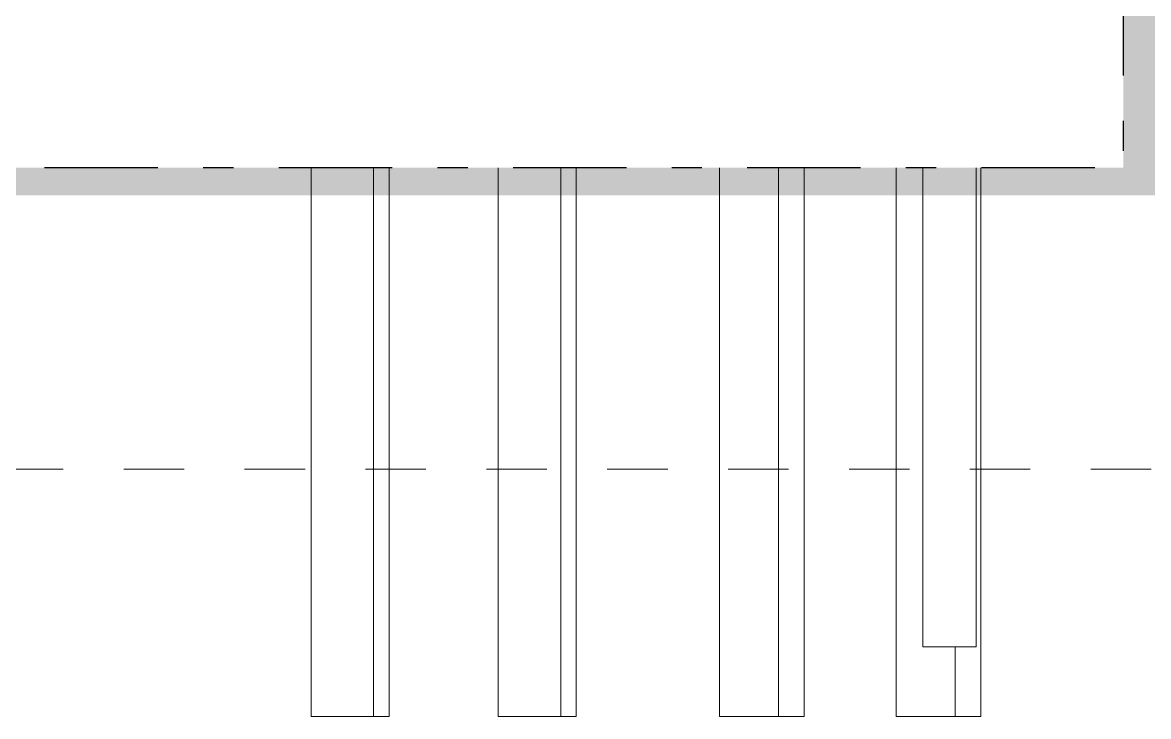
# Model space of a CAD drawing. Header units: millimetres. Extents: x -48147 to 1422273, y -494195 to 18123.
# Drawn here: x 1361888 to 1367145, y -493450 to -490208 of the extents above; entities that cross this region are included whole.
import ezdxf

# ---------------------------------------------------------------- set-up
doc = ezdxf.new("R2010")
doc.units = ezdxf.units.MM
doc.header["$MEASUREMENT"] = 0
for name, pattern in [('Dashed', [2822.222233, 1411.111116, -1411.111116]), ('Double Dashed', [1093.611073, 529.166651, -211.666656, 141.111112, -211.666656]), ('Wipeout_Contour', [1000, 0, -1000])]:
    doc.linetypes.add(name, pattern=pattern)
doc.layers.add('0_Pen_No__105', color=7, linetype='Continuous', lineweight=15, true_color=0xa6a6a6)
doc.layers.add('HATCHING_Pen_No__145', color=7, linetype='Continuous', lineweight=0, true_color=0xa6a6a6)
doc.layers.add('A-95-P_Drawing', color=7, linetype='Continuous')
doc.layers.add('S-160-M_FOUND.IFC Import', color=7, linetype='Continuous')
for name, color, linetype, lineweight in [('A-95-P_Drawing_Pen_No__194', 7, 'Continuous', 25), ('S-160-M_FOUND.IFC Import_Pen_No__1', 7, 'Continuous', 13), ('S-160-M_FOUND.IFC Import_Pen_No__4', 7, 'Continuous', 20)]:
    doc.layers.add(name, color=color, linetype=linetype, lineweight=lineweight)

# ---------------------------------------------------------------- blocks, each defined once
blk = doc.blocks.new('Section Elem_743_2', base_point=(1383917.5, -489195))
at = {"color": 254, "linetype": 'Wipeout_Contour', "lineweight": 0, "ltscale": 8705102.968778504}
blk.add_wipeout([(1364895.2, -490125.1), (1364895.2, -490875), (1366091.2, -490875), (1366091.2, -490125), (1365413.8, -490125), (1365413.8, -490125.1)], dxfattribs=at).dxf.layer = 'S-160-M_FOUND.IFC Import'
at = {"color": 254, "linetype": 'Wipeout_Contour', "lineweight": 0, "ltscale": 5807368.581058279}
blk.add_wipeout([(1366341.2, -490125), (1366341.2, -490875), (1366609.7, -490875), (1366609.7, -490125)], dxfattribs=at).dxf.layer = 'S-160-M_FOUND.IFC Import'
at = {"layer": 'S-160-M_FOUND.IFC Import_Pen_No__4', "linetype": 'Continuous'}
for p, q in [((1364895.2, -490125.1), (1364895.2, -490875)), ((1365413.8, -490125), (1366091.2, -490125)), ((1366341.2, -490125), (1366609.7, -490125)), ((1366609.7, -490875), (1366609.7, -490125)), ((1366091.2, -490875), (1364895.2, -490875)), ((1366609.7, -490875), (1366341.2, -490875))]:
    blk.add_line(p, q, dxfattribs=at)
blk = doc.blocks.new('Section Elem_744_2', base_point=(1383917.5, -489195))
at = {"color": 254, "linetype": 'Wipeout_Contour', "lineweight": 0, "ltscale": 7256090.635803325}
blk.add_wipeout([(1365142.4, -493450), (1365417.5, -493450), (1365417.5, -490875), (1365413.8, -490875), (1365142.4, -490875)], dxfattribs=at).dxf.layer = 'S-160-M_FOUND.IFC Import'
at = {"layer": 'S-160-M_FOUND.IFC Import_Pen_No__1', "linetype": 'Continuous'}
blk.add_line((1365142.4, -493450), (1365142.4, -490875), dxfattribs=at)
at = {"color": 254, "linetype": 'Wipeout_Contour', "lineweight": 0, "ltscale": 5805864.22323417}
blk.add_wipeout([(1365417.5, -493450), (1365537.1, -493450), (1365537.1, -490875), (1365417.5, -490875)], dxfattribs=at).dxf.layer = 'S-160-M_FOUND.IFC Import'
at = {"layer": 'S-160-M_FOUND.IFC Import_Pen_No__1', "linetype": 'Continuous'}
for p, q in [((1365417.5, -493450), (1365417.5, -490875)), ((1365537.1, -493450), (1365537.1, -490875)), ((1365142.4, -493450), (1365417.5, -493450)), ((1365417.5, -493450), (1365537.1, -493450))]:
    blk.add_line(p, q, dxfattribs=at)
blk = doc.blocks.new('Section Elem_771_2', base_point=(1383917.5, -489195))
at = {"color": 254, "linetype": 'Wipeout_Contour', "lineweight": 0, "ltscale": 8712966.983378943}
blk.add_wipeout([(1365967.7, -490875), (1365967.7, -493450), (1366242.9, -493450), (1366242.9, -493125), (1366091.2, -493125), (1366091.2, -490875)], dxfattribs=at).dxf.layer = 'S-160-M_FOUND.IFC Import'
at = {"layer": 'S-160-M_FOUND.IFC Import_Pen_No__1', "linetype": 'Continuous'}
blk.add_line((1365967.7, -493450), (1365967.7, -490875), dxfattribs=at)
at = {"color": 254, "linetype": 'Wipeout_Contour', "lineweight": 0, "ltscale": 10166039.09300168}
blk.add_wipeout([(1366242.9, -493125), (1366242.9, -493450), (1366362.5, -493450), (1366362.5, -490875), (1366360.1, -490875), (1366341.2, -490875), (1366341.2, -493125)], dxfattribs=at).dxf.layer = 'S-160-M_FOUND.IFC Import'
at = {"layer": 'S-160-M_FOUND.IFC Import_Pen_No__1', "linetype": 'Continuous'}
for p, q in [((1366362.5, -493450), (1366362.5, -490875)), ((1366242.9, -493450), (1366242.9, -493125)), ((1365967.7, -493450), (1366242.9, -493450)), ((1366242.9, -493450), (1366362.5, -493450))]:
    blk.add_line(p, q, dxfattribs=at)
blk = doc.blocks.new('Section Elem_782_2', base_point=(1383917.5, -489195))
at = {"color": 254, "linetype": 'Wipeout_Contour', "lineweight": 0, "ltscale": 5800241.891726545}
blk.add_wipeout([(1364684.7, -490125), (1364479.9, -490125), (1364479.9, -490875), (1364684.7, -490875)], dxfattribs=at).dxf.layer = 'S-160-M_FOUND.IFC Import'
at = {"layer": 'S-160-M_FOUND.IFC Import_Pen_No__4', "linetype": 'Continuous'}
blk.add_line((1364684.7, -490125), (1364684.7, -490875), dxfattribs=at)
at = {"color": 254, "linetype": 'Wipeout_Contour', "lineweight": 0, "ltscale": 10143842.57472894}
blk.add_wipeout([(1363024.1, -490875), (1364479.9, -490875), (1364479.9, -490125), (1363604.3, -490125), (1363604.3, -490125.1), (1363271, -490125.1), (1363024.1, -490125.1)], dxfattribs=at).dxf.layer = 'S-160-M_FOUND.IFC Import'
at = {"layer": 'S-160-M_FOUND.IFC Import_Pen_No__4', "linetype": 'Continuous'}
for p, q in [((1363024.1, -490875), (1363024.1, -490125.1)), ((1363597.4, -490125), (1364479.9, -490125)), ((1364479.9, -490125), (1364684.7, -490125)), ((1364479.9, -490125), (1364479.9, -490875)), ((1364479.9, -490875), (1363024.1, -490875)), ((1364684.7, -490875), (1364479.9, -490875))]:
    blk.add_line(p, q, dxfattribs=at)
blk = doc.blocks.new('Section Elem_783_2', base_point=(1383917.5, -489195))
at = {"color": 254, "linetype": 'Wipeout_Contour', "lineweight": 0, "ltscale": 5801265.022205873}
blk.add_wipeout([(1364109.5, -490875), (1364109.5, -493450), (1364400.6, -493450), (1364400.6, -490875)], dxfattribs=at).dxf.layer = 'S-160-M_FOUND.IFC Import'
at = {"layer": 'S-160-M_FOUND.IFC Import_Pen_No__1', "linetype": 'Continuous'}
blk.add_line((1364109.5, -493450), (1364109.5, -490875), dxfattribs=at)
at = {"color": 254, "linetype": 'Wipeout_Contour', "lineweight": 0, "ltscale": 5801948.774967026}
blk.add_wipeout([(1364400.6, -490875), (1364400.6, -493450), (1364472.9, -493450), (1364472.9, -490875)], dxfattribs=at).dxf.layer = 'S-160-M_FOUND.IFC Import'
at = {"layer": 'S-160-M_FOUND.IFC Import_Pen_No__1', "linetype": 'Continuous'}
for p, q in [((1364400.6, -493450), (1364400.6, -490875)), ((1364472.9, -493450), (1364472.9, -490875)), ((1364109.5, -493450), (1364400.6, -493450)), ((1364400.6, -493450), (1364472.9, -493450))]:
    blk.add_line(p, q, dxfattribs=at)
blk = doc.blocks.new('Section Elem_784_2', base_point=(1383917.5, -489195))
at = {"color": 254, "linetype": 'Wipeout_Contour', "lineweight": 0, "ltscale": 7247033.422150379}
blk.add_wipeout([(1363236, -493450), (1363527.1, -493450), (1363527.1, -490875), (1363379, -490875), (1363236, -490875)], dxfattribs=at).dxf.layer = 'S-160-M_FOUND.IFC Import'
at = {"layer": 'S-160-M_FOUND.IFC Import_Pen_No__1', "linetype": 'Continuous'}
blk.add_line((1363236, -493450), (1363236, -490875), dxfattribs=at)
at = {"color": 254, "linetype": 'Wipeout_Contour', "lineweight": 0, "ltscale": 5798662.222617579}
blk.add_wipeout([(1363527.1, -490875), (1363527.1, -493450), (1363599.4, -493450), (1363599.4, -490875)], dxfattribs=at).dxf.layer = 'S-160-M_FOUND.IFC Import'
at = {"layer": 'S-160-M_FOUND.IFC Import_Pen_No__1', "linetype": 'Continuous'}
for p, q in [((1363527.1, -493450), (1363527.1, -490875)), ((1363599.4, -493450), (1363599.4, -490875)), ((1363236, -493450), (1363527.1, -493450)), ((1363527.1, -493450), (1363599.4, -493450))]:
    blk.add_line(p, q, dxfattribs=at)
blk = doc.blocks.new('Section Elem_805_2', base_point=(1383917.5, -489195))
at = {"color": 254, "linetype": 'Wipeout_Contour', "lineweight": 0, "ltscale": 5807748.548975438}
blk.add_wipeout([(1366341.2, -489875), (1366091.2, -489875), (1366091.2, -493125), (1366341.2, -493125)], dxfattribs=at).dxf.layer = 'S-160-M_FOUND.IFC Import'
at = {"layer": 'S-160-M_FOUND.IFC Import_Pen_No__4', "linetype": 'Continuous'}
blk.add_line((1366341.2, -493125), (1366091.2, -493125), dxfattribs=at)
at = {"color": 254, "linetype": 'Wipeout_Contour', "lineweight": 0, "ltscale": 5805379.499321253}
blk.add_wipeout([(1366091.2, -489875), (1366341.2, -489875), (1366591.2, -489625), (1365841.2, -489625)], dxfattribs=at).dxf.layer = 'S-160-M_FOUND.IFC Import'
at = {"layer": 'S-160-M_FOUND.IFC Import_Pen_No__4', "linetype": 'Continuous'}
for p, q in [((1366091.2, -489875), (1366341.2, -489875)), ((1366091.2, -493125), (1366091.2, -489875)), ((1366341.2, -493125), (1366341.2, -489875))]:
    blk.add_line(p, q, dxfattribs=at)
blk = doc.blocks.new('S-26 Building Section_STORY_MARKER', base_point=(1383917.5, -489195))
at = {"layer": '0_Pen_No__105', "linetype": 'Dashed', "ltscale": 0.2}
blk.add_line((1358409.3, -492295), (1418411.4, -492295), dxfattribs=at)

msp = doc.modelspace()

# ---------------------------------------------------------------- block references
at = {"layer": 'S-160-M_FOUND.IFC Import'}
for name in ['Section Elem_782_2', 'Section Elem_743_2']:
    msp.add_blockref(name, (1383917.5, -489195), dxfattribs=at)

# ---------------------------------------------------------------- next in the draw order: block references
for name in ['Section Elem_784_2', 'Section Elem_783_2', 'Section Elem_744_2', 'Section Elem_771_2']:
    msp.add_blockref(name, (1383917.5, -489195), dxfattribs=at)

# ---------------------------------------------------------------- next in the draw order: block references
msp.add_blockref('Section Elem_805_2', (1383917.5, -489195), dxfattribs=at)

# ---------------------------------------------------------------- next in the draw order: hatches: boundary and pattern name
at = {"layer": 'HATCHING_Pen_No__145', "linetype": 'Continuous'}
msp.add_hatch(color=256, dxfattribs=at).paths.add_polyline_path([(1418063, -489195), (1405190.9, -489195), (1405190.9, -489695), (1404430.9, -489695), (1404430.9, -489420), (1384003.6, -489420), (1384003.6, -489695), (1383491.8, -489695), (1383491.8, -489625), (1363271, -489625), (1363271, -490125), (1362767, -490125), (1362767, -489625), (1362559.1, -489625), (1362559.1, -489195), (1356736.2, -489195), (1356736.2, -491014.8), (1418063, -491014.8)])

# ---------------------------------------------------------------- next in the draw order: wipeouts: each hides what was drawn before it
at = {"color": 254, "linetype": 'Wipeout_Contour', "lineweight": 0, "ltscale": 5785103.117332382}
msp.add_wipeout([(1360864, -470936.6), (1367027.7, -470936.6), (1367027.7, -490886.4), (1360864, -490886.4)], dxfattribs=at).dxf.layer = 'A-95-P_Drawing'

# ---------------------------------------------------------------- next in the draw order: linework, layer by layer
at = {"layer": 'A-95-P_Drawing_Pen_No__194', "linetype": 'Double Dashed', "flags": 128}
msp.add_lwpolyline([(1360864, -470936.6), (1367027.7, -470936.6), (1367027.7, -490886.4), (1360864, -490886.4)], close=True, dxfattribs=at)

# ---------------------------------------------------------------- next in the draw order: block references
at = {"linetype": 'Continuous', "lineweight": 0}
msp.add_blockref('S-26 Building Section_STORY_MARKER', (1383917.5, -489195), dxfattribs=at)

doc.saveas('drawing.dxf')
